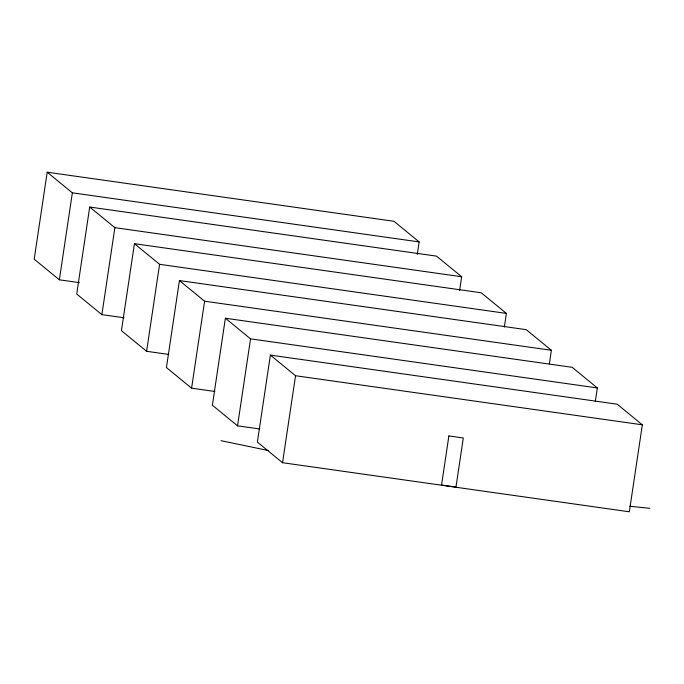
<?xml version="1.0" encoding="UTF-8"?>
<svg xmlns="http://www.w3.org/2000/svg" width="684" height="684" viewBox="0 0 684 684"><rect width="100%" height="100%" fill="white"/><g stroke="black" fill="none" stroke-linecap="round" stroke-linejoin="round"><path stroke-width="1.03" d="M417.274 254.482L419.155 241.914L393.993 221.291L47.196 172.206L34.2 259.185L59.363 279.807L79.447 282.646M59.363 279.807L72.359 192.828L47.196 172.206M459.631 290.367L461.666 276.746L436.503 256.124L89.707 207.038L76.711 294.026L101.873 314.64L124.078 317.786M101.873 314.64L114.869 227.661L89.707 207.038M504.356 327.029L506.391 313.4L481.228 292.778L134.432 243.701L121.436 330.68L146.598 351.294L168.803 354.44M146.598 351.294L159.594 264.315L134.432 243.701M549.355 363.905L551.389 350.276L526.227 329.662L179.43 280.577L166.434 367.556L191.597 388.179L214.853 391.47M191.597 388.179L204.593 301.199L179.43 280.577M595.302 401.559L597.337 387.939L572.175 367.317L225.378 318.231L212.382 405.21L237.545 425.833L259.749 428.971M237.545 425.833L250.541 338.854L225.378 318.231M270.377 355.107L257.381 442.086L282.543 462.709L629.34 511.794L642.336 424.815L617.173 404.193L270.377 355.107L295.539 375.73L642.336 424.815M282.543 462.709L295.539 375.73M629.802 506.237L649.8 508.323M72.359 192.828L419.155 241.914M114.869 227.661L461.666 276.746M159.594 264.315L506.391 313.4M204.593 301.199L551.389 350.276M250.541 338.854L597.337 387.939M220.992 440.667L268.35 450.534M448.875 435.939L441.539 485.033L455.971 487.076L463.307 437.982L448.875 435.939"/></g></svg>
